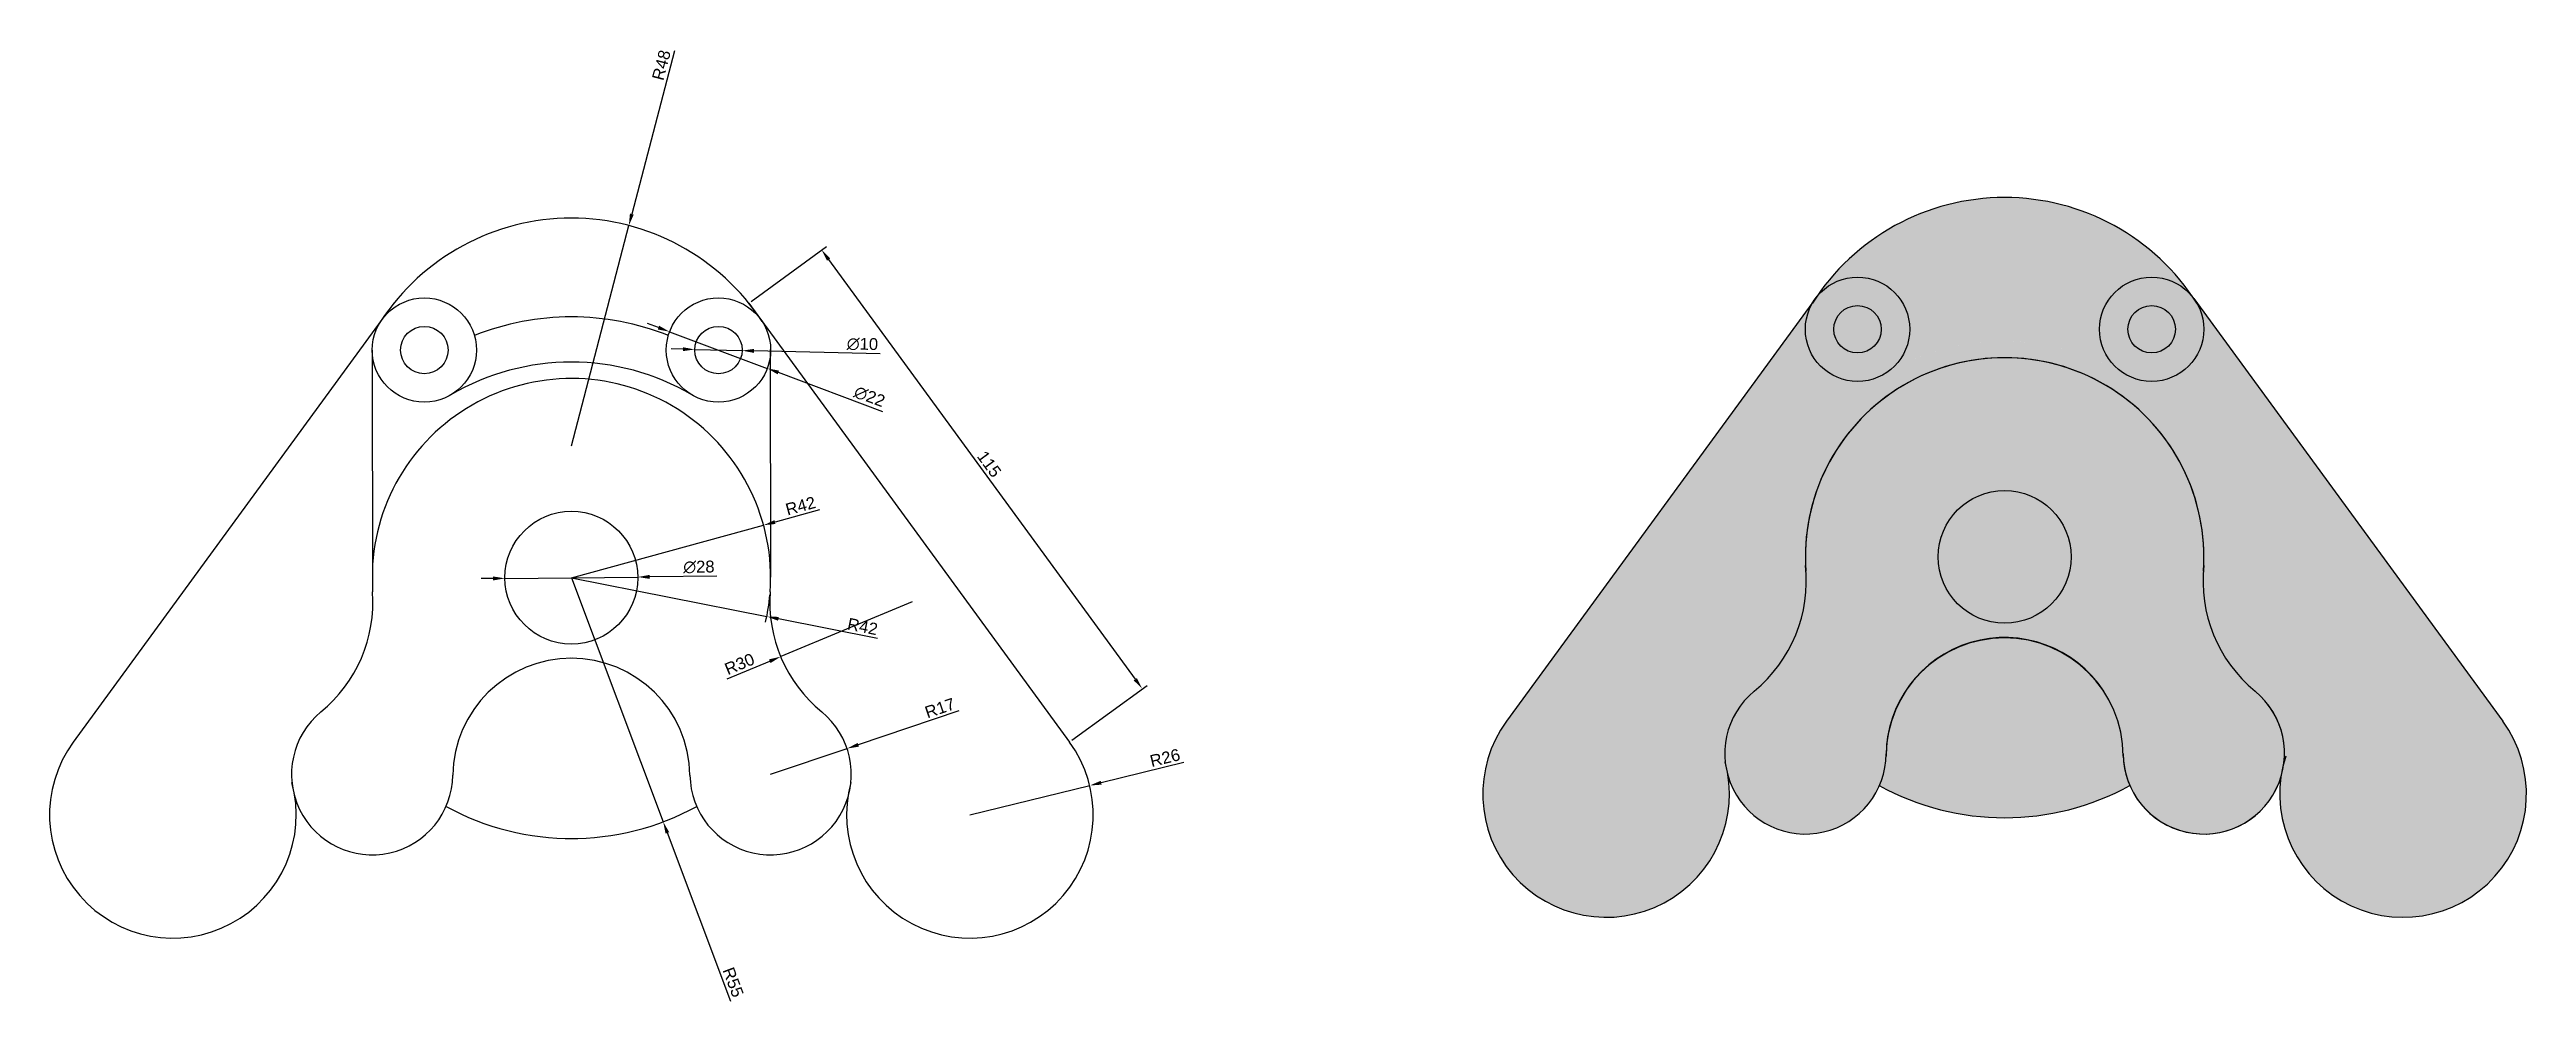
# Model space of a CAD drawing. Header units: millimetres. Extents: x 228 to 750, y 509 to 710.
import ezdxf

# ---------------------------------------------------------------- set-up
doc = ezdxf.new("R2010")
doc.units = ezdxf.units.MM
doc.styles.get("Standard").update_dxf_attribs({"font": 'arial.ttf'})
doc.dimstyles.new('ISO-25', dxfattribs={"dimtxt": 2.5, "dimasz": 2.5, "dimexe": 1.25, "dimexo": 0.625, "dimtad": 1, "dimdec": 0, "dimtxsty": 'Standard', "dimcen": 2.5, "dimclrd": 3, "dimclrt": 2, "dimadec": 0, "dimazin": 0, "dimtfac": 1, "dimtdec": 0, "dimtmove": 0, "dimatfit": 3, "dimfxl": 1, "dimarcsym": 0})

# ---------------------------------------------------------------- blocks, each defined once
blk = doc.blocks.new('*D77')
at = {"color": 3, "linetype": 'Continuous', "lineweight": -2, "transparency": 16777216}
for p, q in [((321.4, 598.17), (318.9, 598.14)), ((323.9, 598.19), (351.9, 598.47)), ((368.58, 598.64), (354.4, 598.5))]:
    blk.add_line(p, q, dxfattribs=at)
at = {"color": 3, "linetype": 'Continuous', "transparency": 16777216}
for points in [[(321.39, 598.59), (321.4, 597.75), (323.9, 598.19)], [(354.39, 598.92), (354.4, 598.08), (351.9, 598.47)]]:
    blk.add_solid(points, dxfattribs=at)
at = {"layer": 'Defpoints', "color": 0, "linetype": 'Continuous', "transparency": 16777216}
for p in [(323.9, 598.19), (351.9, 598.47)]:
    blk.add_point(p, dxfattribs=at)
at = {"color": 2, "linetype": 'Continuous', "transparency": 16777216, "insert": (364.78, 600.58), "char_height": 2.5, "attachment_point": 5, "rotation": 0.5748}
blk.add_mtext('∅28', dxfattribs=at)
blk = doc.blocks.new('*D78')
at = {"color": 3, "linetype": 'Continuous', "lineweight": -2, "transparency": 16777216}
for p, q in [((361.4, 646.52), (358.9, 646.58)), ((363.9, 646.46), (373.89, 646.21)), ((402.97, 645.51), (376.39, 646.15))]:
    blk.add_line(p, q, dxfattribs=at)
at = {"color": 3, "linetype": 'Continuous', "transparency": 16777216}
for points in [[(361.41, 646.93), (361.39, 646.1), (363.9, 646.46)], [(376.4, 646.57), (376.38, 645.74), (373.89, 646.21)]]:
    blk.add_solid(points, dxfattribs=at)
at = {"layer": 'Defpoints', "color": 0, "linetype": 'Continuous', "transparency": 16777216}
for p in [(363.9, 646.46), (373.89, 646.21)]:
    blk.add_point(p, dxfattribs=at)
at = {"color": 2, "linetype": 'Continuous', "transparency": 16777216, "insert": (399.25, 647.57), "char_height": 2.5, "attachment_point": 5, "rotation": 358.6183}
blk.add_mtext('∅10', dxfattribs=at)
blk = doc.blocks.new('*D79')
at = {"color": 3, "linetype": 'Continuous', "lineweight": -2, "transparency": 16777216}
for p, q in [((356.25, 651.07), (353.91, 651.95)), ((358.6, 650.19), (379.2, 642.47)), ((403.57, 633.34), (381.54, 641.6))]:
    blk.add_line(p, q, dxfattribs=at)
at = {"color": 3, "linetype": 'Continuous', "transparency": 16777216}
for points in [[(356.4, 651.46), (356.11, 650.68), (358.6, 650.19)], [(381.68, 641.99), (381.39, 641.21), (379.2, 642.47)]]:
    blk.add_solid(points, dxfattribs=at)
at = {"layer": 'Defpoints', "color": 0, "linetype": 'Continuous', "transparency": 16777216}
for p in [(358.6, 650.19), (379.2, 642.47)]:
    blk.add_point(p, dxfattribs=at)
at = {"color": 2, "linetype": 'Continuous', "transparency": 16777216, "insert": (400.74, 636.51), "char_height": 2.5, "attachment_point": 5, "rotation": 339.4544}
blk.add_mtext('∅22', dxfattribs=at)
blk = doc.blocks.new('*D80')
at = {"color": 0, "linetype": 'Continuous', "lineweight": -2, "transparency": 16777216}
for p, q in [((375.8, 656.6), (391.66, 668.18)), ((443.4, 564.04), (459.26, 575.62))]:
    blk.add_line(p, q, dxfattribs=at)
at = {"color": 3, "linetype": 'Continuous', "lineweight": -2, "transparency": 16777216}
blk.add_line((392.12, 665.42), (456.77, 576.9), dxfattribs=at)
at = {"color": 3, "linetype": 'Continuous', "transparency": 16777216}
for points in [[(392.46, 665.67), (391.78, 665.18), (390.65, 667.44)], [(457.11, 577.15), (456.44, 576.66), (458.25, 574.88)]]:
    blk.add_solid(points, dxfattribs=at)
at = {"layer": 'Defpoints', "color": 0, "linetype": 'Continuous', "transparency": 16777216}
for p in [(375.29, 656.23), (458.25, 574.88), (442.89, 563.67)]:
    blk.add_point(p, dxfattribs=at)
at = {"color": 2, "linetype": 'Continuous', "transparency": 16777216, "insert": (425.98, 622.29), "char_height": 2.5, "attachment_point": 5, "rotation": 306.1427}
blk.add_mtext('115', dxfattribs=at)
blk = doc.blocks.new('*D81')
at = {"color": 3, "linetype": 'Continuous', "lineweight": -2, "transparency": 16777216}
for p, q in [((337.9, 598.33), (379.09, 590.14)), ((402.45, 585.5), (381.54, 589.66))]:
    blk.add_line(p, q, dxfattribs=at)
at = {"color": 0, "linetype": 'Continuous', "lineweight": -2, "transparency": 16777216}
blk.add_arc((337.9, 598.33), 42, 347.0486, 355.0748, dxfattribs=at)
at = {"color": 3, "linetype": 'Continuous', "transparency": 16777216}
blk.add_solid([(381.62, 590.06), (381.46, 589.25), (379.09, 590.14)], dxfattribs=at)
at = {"layer": 'Defpoints', "color": 0, "linetype": 'Continuous', "transparency": 16777216}
for p in [(337.9, 598.33), (379.09, 590.14)]:
    blk.add_point(p, dxfattribs=at)
at = {"color": 2, "linetype": 'Continuous', "transparency": 16777216, "insert": (399.29, 588.04), "char_height": 2.5, "attachment_point": 5, "rotation": 348.7538}
blk.add_mtext('R42', dxfattribs=at)
blk = doc.blocks.new('*D72')
at = {"color": 3, "linetype": 'Continuous', "lineweight": -2, "transparency": 16777216}
for p, q in [((419.6, 570.22), (398.38, 563.1)), ((379.89, 556.89), (396.01, 562.3))]:
    blk.add_line(p, q, dxfattribs=at)
at = {"color": 3, "linetype": 'Continuous', "transparency": 16777216}
blk.add_solid([(398.25, 563.49), (398.51, 562.7), (396.01, 562.3)], dxfattribs=at)
at = {"layer": 'Defpoints', "color": 0, "linetype": 'Continuous', "transparency": 16777216}
for p in [(396.01, 562.3), (379.89, 556.89)]:
    blk.add_point(p, dxfattribs=at)
at = {"color": 2, "linetype": 'Continuous', "transparency": 16777216, "insert": (415.58, 570.85), "char_height": 2.5, "attachment_point": 5, "rotation": 18.5485}
blk.add_mtext('R17', dxfattribs=at)
blk = doc.blocks.new('*D73')
at = {"color": 3, "linetype": 'Continuous', "lineweight": -2, "transparency": 16777216}
for p, q in [((466.99, 559.35), (449.58, 555.1)), ((421.9, 548.33), (447.15, 554.5))]:
    blk.add_line(p, q, dxfattribs=at)
at = {"color": 3, "linetype": 'Continuous', "transparency": 16777216}
blk.add_solid([(449.48, 555.5), (449.68, 554.69), (447.15, 554.5)], dxfattribs=at)
at = {"layer": 'Defpoints', "color": 0, "linetype": 'Continuous', "transparency": 16777216}
for p in [(447.15, 554.5), (421.9, 548.33)]:
    blk.add_point(p, dxfattribs=at)
at = {"color": 2, "linetype": 'Continuous', "transparency": 16777216, "insert": (463.03, 560.34), "char_height": 2.5, "attachment_point": 5, "rotation": 13.7245}
blk.add_mtext('R26', dxfattribs=at)
blk = doc.blocks.new('*D74')
at = {"color": 3, "linetype": 'Continuous', "lineweight": -2, "transparency": 16777216}
for p, q in [((337.9, 598.33), (357.25, 546.85)), ((371.5, 508.96), (358.13, 544.51))]:
    blk.add_line(p, q, dxfattribs=at)
at = {"color": 3, "linetype": 'Continuous', "transparency": 16777216}
blk.add_solid([(358.52, 544.66), (357.74, 544.37), (357.25, 546.85)], dxfattribs=at)
at = {"layer": 'Defpoints', "color": 0, "linetype": 'Continuous', "transparency": 16777216}
for p in [(337.9, 598.33), (357.25, 546.85)]:
    blk.add_point(p, dxfattribs=at)
at = {"color": 2, "linetype": 'Continuous', "transparency": 16777216, "insert": (372, 513.02), "char_height": 2.5, "attachment_point": 5, "rotation": 290.6059}
blk.add_mtext('R55', dxfattribs=at)
blk = doc.blocks.new('*D75')
at = {"color": 3, "linetype": 'Continuous', "lineweight": -2, "transparency": 16777216}
for p, q in [((359.62, 709.43), (350.64, 675)), ((337.9, 626.14), (350.01, 672.58))]:
    blk.add_line(p, q, dxfattribs=at)
at = {"color": 3, "linetype": 'Continuous', "transparency": 16777216}
blk.add_solid([(350.24, 675.11), (351.04, 674.9), (350.01, 672.58)], dxfattribs=at)
at = {"layer": 'Defpoints', "color": 0, "linetype": 'Continuous', "transparency": 16777216}
for p in [(350.01, 672.58), (337.9, 626.14)]:
    blk.add_point(p, dxfattribs=at)
at = {"color": 2, "linetype": 'Continuous', "transparency": 16777216, "insert": (356.87, 706.42), "char_height": 2.5, "attachment_point": 5, "rotation": 75.3814}
blk.add_mtext('R48', dxfattribs=at)
blk = doc.blocks.new('*D82')
at = {"color": 3, "linetype": 'Continuous', "lineweight": -2, "transparency": 16777216}
for p, q in [((409.71, 593.22), (382.02, 581.68)), ((370.75, 576.97), (379.72, 580.71))]:
    blk.add_line(p, q, dxfattribs=at)
at = {"color": 3, "linetype": 'Continuous', "transparency": 16777216}
blk.add_solid([(379.56, 581.1), (379.88, 580.33), (382.02, 581.68)], dxfattribs=at)
at = {"layer": 'Defpoints', "color": 0, "linetype": 'Continuous', "transparency": 16777216}
for p in [(409.71, 593.22), (382.02, 581.68)]:
    blk.add_point(p, dxfattribs=at)
at = {"color": 2, "linetype": 'Continuous', "transparency": 16777216, "insert": (373.35, 580.12), "char_height": 2.5, "attachment_point": 5, "rotation": 22.634}
blk.add_mtext('R30', dxfattribs=at)
blk = doc.blocks.new('*D76')
at = {"color": 3, "linetype": 'Continuous', "lineweight": -2, "transparency": 16777216}
for p, q in [((390.18, 612.62), (380.82, 610.06)), ((337.9, 598.33), (378.41, 609.4))]:
    blk.add_line(p, q, dxfattribs=at)
at = {"color": 3, "linetype": 'Continuous', "transparency": 16777216}
blk.add_solid([(380.71, 610.46), (380.93, 609.66), (378.41, 609.4)], dxfattribs=at)
at = {"layer": 'Defpoints', "color": 0, "linetype": 'Continuous', "transparency": 16777216}
for p in [(378.41, 609.4), (337.9, 598.33)]:
    blk.add_point(p, dxfattribs=at)
at = {"color": 2, "linetype": 'Continuous', "transparency": 16777216, "insert": (386.21, 613.48), "char_height": 2.5, "attachment_point": 5, "rotation": 15.279}
blk.add_mtext('R42', dxfattribs=at)

msp = doc.modelspace()

# ---------------------------------------------------------------- hatches: boundary and pattern name
at = {"true_color": 0xcd6928}
h = msp.add_hatch(color=32, dxfattribs=at)
h.dxf.hatch_style = 1
h.paths.add_polyline_path([(679.89, 657.21, 0.533806), (600.13, 657.21, -0.725487), (620.01, 650.72, -0.265408), (614.6, 641.24, -0.273042), (665.42, 641.24, -0.265408), (660.01, 650.72, -0.725487)])
h.paths.add_polyline_path([(679.9, 657.2, -0.159023), (682.01, 650.72, -0.580518), (665.42, 641.24, 0.134067), (640.01, 648.18), (640.01, 644.72, -0.435198), (681.91, 599.73, 0.243261), (692.8, 574.41, -0.304237), (698.26, 556.28, 1.482967), (745.01, 568.05)])
h.paths.add_polyline_path([(640.01, 644.72), (640.01, 648.18, 0.134067), (614.6, 641.24, -0.580518), (598.01, 650.72, -0.159023), (600.13, 657.2), (535.02, 568.05, 1.482967), (581.77, 556.28, -0.304237), (587.23, 574.41, 0.243261), (598.12, 599.73, -0.435198)])
at = {"true_color": 0x939598}
h = msp.add_hatch(color=252, dxfattribs=at)
h.dxf.hatch_style = 1
h.paths.add_polyline_path([(620.01, 650.72, 0.725487), (600.13, 657.21, 0.006082), (599.49, 656.23, 0.131978), (598.01, 650.72, 1)])
h.paths.add_polyline_path([(604.01, 650.72, -1), (614.01, 650.72, -1)], flags=16)
h.paths.add_polyline_path([(682.01, 650.72, 0.131978), (680.53, 656.23, 0.006082), (679.89, 657.21, 0.725487), (660.01, 650.72, 1)])
h.paths.add_polyline_path([(666.01, 650.72, -1), (676.01, 650.72, -1)], flags=16)
at = {"true_color": 0x293189}
h = msp.add_hatch(color=177, dxfattribs=at)
h.dxf.hatch_style = 1
h.paths.add_polyline_path([(600.13, 657.21, 0.006082), (599.49, 656.23, 0.131978), (598.01, 650.72, 1), (620.01, 650.72, 0.725487)])
h.paths.add_polyline_path([(614.01, 650.72, -1), (604.01, 650.72, -1)], flags=16)
h.paths.add_polyline_path([(680.53, 656.23, 0.006082), (679.89, 657.21, 0.725487), (660.01, 650.72, 1), (682.01, 650.72, 0.131978)])
h.paths.add_polyline_path([(676.01, 650.72, -1), (666.01, 650.72, -1)], flags=16)
at = {"true_color": 0x991b1e}
h = msp.add_hatch(color=244, dxfattribs=at)
h.dxf.hatch_style = 1
h.paths.add_polyline_path([(614.01, 650.72, 1), (604.01, 650.72, 1)])
h.paths.add_polyline_path([(676.01, 650.72, 1), (666.01, 650.72, 1)])
at = {"true_color": 0xf8d731}
h = msp.add_hatch(color=40, dxfattribs=at)
h.dxf.hatch_style = 1
h.paths.add_polyline_path([(626.01, 602.72, -0.414214), (640.01, 616.72), (640.01, 644.72, 0.414214), (598.01, 602.72, 0.01778), (598.12, 599.73, -0.243261), (587.23, 574.41, 0.251992), (581.11, 559.51, -0.031685), (581.77, 556.28, 0.851226), (615.01, 560.89, -0.742734), (660.93, 574.41, -0.144032), (665.01, 560.9, 0.851488), (698.26, 556.28, -0.031685), (698.92, 559.51, 0.251992), (692.8, 574.41, -0.243261), (681.91, 599.73, 0.435198), (640.01, 644.72), (640.01, 616.72, -0.414214), (654.01, 602.72, -1)])
at = {"true_color": 0x991b1e}
h = msp.add_hatch(color=244, dxfattribs=at)
h.dxf.hatch_style = 1
h.paths.add_polyline_path([(626.01, 602.72, 1), (654.01, 602.72, 1)])
h.paths.add_polyline_path([(666.43, 554.47, -0.099348), (665.01, 561.01, 0.984683), (615.02, 561.01, -0.099348), (613.6, 554.47, 0.255849)])

# ---------------------------------------------------------------- linework, layer by layer
for p, q in [((678.71, 658.58), (679.47, 657.83)), ((300.5, 656.23), (232.9, 563.67)), ((375.29, 656.23), (442.89, 563.67)), ((600.13, 657.2), (535.02, 568.05)), ((679.9, 657.2), (745.01, 568.05)), ((295.9, 646.33), (296, 595.35)), ((379.78, 646.43), (379.9, 598.43))]:
    msp.add_line(p, q)
for centre, radius in [((609.01, 650.72), 11), ((671.01, 650.72), 11), ((306.9, 646.33), 11), ((368.9, 646.33), 11), ((609.01, 650.72), 5), ((671.01, 650.72), 5), ((306.9, 646.33), 5), ((368.9, 646.33), 5), ((640.01, 602.72), 14), ((337.9, 598.33), 14)]:
    msp.add_circle(centre, radius)
for centre, radius, start, end in [((337.9, 626.14), 48, 33.0875, 146.9125), ((640.01, 630.5), 48, 32.4189, 147.5811), ((337.9, 598.33), 55, 68.189, 111.811), ((337.9, 593.8), 50, 59.4562, 120.5438), ((640.01, 602.72), 42, 0, 184.0743), ((640.01, 602.72), 42, 355.9257, 180), ((337.9, 598.33), 42, 355.9274, 176.1658), ((568.2, 597.6), 30, 309.3853, 6.3138), ((711.83, 597.6), 30, 173.6862, 230.6147), ((266.08, 593.22), 30, 309.3836, 4.0726), ((409.71, 593.22), 30, 175.9274, 230.6164), ((640.01, 560.72), 25, 33.199, 180.1031), ((640.01, 560.63), 25, 0.2063, 179.8969), ((337.9, 556.33), 25, 89.7049, 179.2367), ((337.9, 556.33), 25, 0.7633, 90.2951), ((598.02, 561.27), 17, 129.3853, 359.7836), ((682.01, 561.27), 17, 180.2164, 50.6147), ((682.01, 561.27), 17, 180.8843, 50.3271), ((295.9, 556.89), 17, 129.3836, 359.2367), ((379.89, 556.89), 17, 180.7633, 50.6164), ((556.01, 552.72), 26, 143.8573, 15.1456), ((640.01, 602.72), 42, 235.3707, 235.4091), ((724.01, 552.72), 26, 162.0798, 36.1427), ((253.9, 548.33), 26, 143.8573, 15.1612), ((421.9, 548.33), 26, 164.8388, 36.1427), ((640.01, 602.72), 55, 241.2976, 298.7024), ((337.9, 598.33), 55, 241.2958, 270.434), ((337.9, 598.33), 55, 269.566, 298.7042)]:
    msp.add_arc(centre, radius, start, end)

# ---------------------------------------------------------------- dimensions: what is measured, and where the dimension line sits
at = {"linetype": 'Continuous'}
for center, mpoint, picture, middle in [((337.9, 626.14), (350.01, 672.58), '*D75', (358.71, 705.94)), ((337.9, 598.33), (379.09, 590.14), '*D81', (398.92, 586.2)), ((337.9, 598.33), (357.25, 546.85), '*D74', (370.23, 512.35)), ((379.89, 556.89), (396.01, 562.3), '*D72', (416.18, 569.07)), ((421.9, 548.33), (447.15, 554.5), '*D73', (463.48, 558.49))]:
    dim = msp.add_radius_dim(center=center, mpoint=mpoint, dimstyle='ISO-25', dxfattribs=at)
    dim.commit()
    dim.dimension.update_dxf_attribs({"geometry": picture, "text_midpoint": middle, "dimtype": 164})
dim = msp.add_aligned_dim(p1=(375.29, 656.23), p2=(442.89, 563.67), distance=19.01, dimstyle='ISO-25', dxfattribs=at)
dim.commit()
dim.dimension.update_dxf_attribs({"geometry": '*D80', "text_midpoint": (425.98, 622.29)})
for p1, p2, picture, middle in [((358.6, 650.19), (379.2, 642.47), '*D79', (400.04, 634.66)), ((363.9, 646.46), (373.89, 646.21), '*D78', (399.2, 645.6)), ((323.9, 598.19), (351.9, 598.47), '*D77', (364.8, 598.6))]:
    dim = msp.add_diameter_dim_2p(p1=p1, p2=p2, dimstyle='ISO-25', dxfattribs=at)
    dim.commit()
    dim.dimension.update_dxf_attribs({"geometry": picture, "text_midpoint": middle, "dimtype": 163})
for center, mpoint, picture, middle in [((337.9, 598.33), (378.41, 609.4), '*D76', (386.21, 613.48)), ((409.71, 593.22), (382.02, 581.68), '*D82', (373.35, 580.12))]:
    dim = msp.add_radius_dim(center=center, mpoint=mpoint, dimstyle='ISO-25', dxfattribs=at)
    dim.commit()
    dim.dimension.update_dxf_attribs({"geometry": picture, "text_midpoint": middle})

doc.saveas('drawing.dxf')
